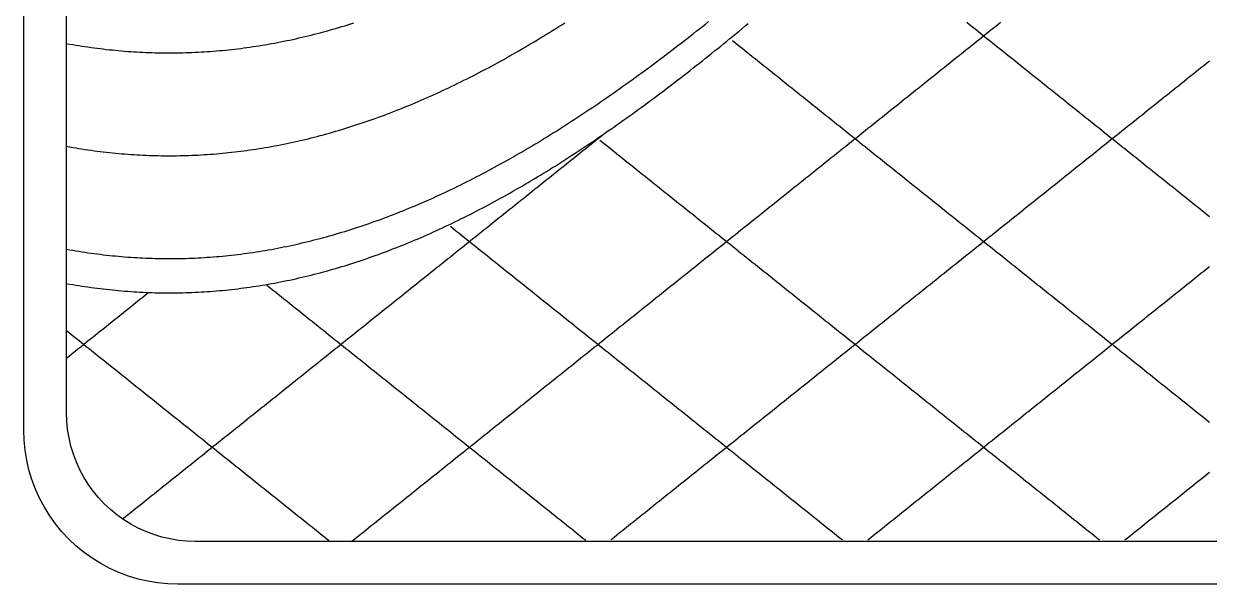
# Model space of a CAD drawing. Header units: millimetres. Extents: x 8 to 772, y 8 to 255.
# Drawn here: x 278 to 416.3, y 8 to 73.4 of the extents above; entities that cross this region are included whole.
import ezdxf

# ---------------------------------------------------------------- set-up
doc = ezdxf.new("R2010")
doc.units = ezdxf.units.MM
doc.layers.add('STUDY_GUIDES', color=7, linetype='Continuous')

msp = doc.modelspace()

# ---------------------------------------------------------------- linework, layer by layer
at = {"layer": 'STUDY_GUIDES'}
for points in [[(484, 8), (296, 8), (294.8227, 8.0385), (293.6505, 8.154), (292.4884, 8.3459), (291.3413, 8.6133), (290.2141, 8.9553), (289.1117, 9.3702), (288.0388, 9.8563), (287, 10.4115), (285.9997, 11.0335), (285.0423, 11.7196), (284.1318, 12.4669), (283.2721, 13.2721), (282.4669, 14.1318), (281.7196, 15.0423), (281.0335, 15.9997), (280.4115, 17), (279.8563, 18.0388), (279.3702, 19.1117), (278.9553, 20.2141), (278.6133, 21.3413), (278.3459, 22.4884), (278.154, 23.6505), (278.0385, 24.8227), (278, 26), (278, 214)], [(482, 13), (298, 13), (297.019, 13.0321), (296.0421, 13.1283), (295.0736, 13.2882), (294.1177, 13.5111), (293.1784, 13.796), (292.2597, 14.1418), (291.3657, 14.5469), (290.5, 15.0096), (289.6664, 15.528), (288.8686, 16.0997), (288.1098, 16.7224), (287.3934, 17.3934), (286.7224, 18.1098), (286.0997, 18.8686), (285.528, 19.6664), (285.0096, 20.5), (284.5469, 21.3657), (284.1418, 22.2597), (283.796, 23.1784), (283.5111, 24.1177), (283.2882, 25.0736), (283.1283, 26.0421), (283.0321, 27.019), (283, 28), (283, 212)], [(283, 47.0987), (283.3567, 47.0346), (283.7133, 46.9723), (284.07, 46.912), (284.4267, 46.8536), (284.7833, 46.7971), (285.14, 46.7426), (285.4967, 46.6899), (285.8533, 46.6392), (286.21, 46.5904), (286.5667, 46.5436), (286.9233, 46.4986), (287.28, 46.4556), (287.6367, 46.4145), (287.9933, 46.3754), (288.35, 46.3382), (288.7067, 46.3029), (289.0633, 46.2696), (289.42, 46.2382), (289.7767, 46.2087), (290.1333, 46.1812), (290.49, 46.1556), (290.8467, 46.132), (291.2033, 46.1103), (291.56, 46.0906), (291.9167, 46.0728), (292.2733, 46.0569), (292.63, 46.043), (292.9867, 46.031), (293.3433, 46.021), (293.7, 46.0129), (294.0567, 46.0068), (294.4133, 46.0026), (294.77, 46.0004), (295.1267, 46.0001), (295.4833, 46.0018), (295.84, 46.0054), (296.1967, 46.011), (296.5533, 46.0185), (296.91, 46.0279), (297.2667, 46.0393), (297.6233, 46.0527), (297.98, 46.068), (298.3367, 46.0852), (298.6933, 46.1044), (299.05, 46.1255), (299.4067, 46.1486), (299.7633, 46.1736), (300.12, 46.2006), (300.4767, 46.2294), (300.8333, 46.2603), (301.19, 46.2931), (301.5467, 46.3278), (301.9033, 46.3644), (302.26, 46.403), (302.6167, 46.4435), (302.9733, 46.486), (303.33, 46.5303), (303.6867, 46.5766), (304.0433, 46.6249), (304.4, 46.675), (304.7567, 46.7271), (305.1133, 46.7811), (305.47, 46.8371), (305.8267, 46.8949), (306.1833, 46.9547), (306.54, 47.0164), (306.8967, 47.0799), (307.2533, 47.1454), (307.61, 47.2128), (307.9667, 47.2822), (308.3233, 47.3534), (308.68, 47.4265), (309.0367, 47.5015), (309.3933, 47.5784), (309.75, 47.6572), (310.1067, 47.7379), (310.4633, 47.8205), (310.82, 47.905), (311.1767, 47.9913), (311.5333, 48.0795), (311.89, 48.1696), (312.2467, 48.2616), (312.6033, 48.3554), (312.96, 48.4511), (313.3167, 48.5487), (313.6733, 48.6481), (314.03, 48.7494), (314.3867, 48.8526), (314.7433, 48.9575), (315.1, 49.0644), (315.4567, 49.173), (315.8133, 49.2835), (316.17, 49.3959), (316.5267, 49.5101), (316.8833, 49.6261), (317.24, 49.7439), (317.5967, 49.8635), (317.9533, 49.9849), (318.31, 50.1082), (318.6667, 50.2333), (319.0233, 50.3601), (319.38, 50.4888), (319.7367, 50.6192), (320.0933, 50.7515), (320.45, 50.8855), (320.8067, 51.0213), (321.1633, 51.1589), (321.52, 51.2982), (321.8767, 51.4393), (322.2333, 51.5821), (322.59, 51.7268), (322.9467, 51.8731), (323.3033, 52.0212), (323.66, 52.1711), (324.0167, 52.3226), (324.3733, 52.4759), (324.73, 52.631), (325.0867, 52.7877), (325.4433, 52.9462), (325.8, 53.1063), (326.1567, 53.2682), (326.5133, 53.4317), (326.87, 53.597), (327.2267, 53.7639), (327.5833, 53.9325), (327.94, 54.1028), (328.2967, 54.2747), (328.6533, 54.4483), (329.01, 54.6236), (329.3667, 54.8005), (329.7233, 54.9791), (330.08, 55.1592), (330.4367, 55.341), (330.7933, 55.5245), (331.15, 55.7095), (331.5067, 55.8962), (331.8633, 56.0844), (332.22, 56.2743), (332.5767, 56.4658), (332.9333, 56.6588), (333.29, 56.8534), (333.6467, 57.0496), (334.0033, 57.2473), (334.36, 57.4466), (334.7167, 57.6475), (335.0733, 57.8499), (335.43, 58.0538), (335.7867, 58.2593), (336.1433, 58.4662), (336.5, 58.6747), (336.8567, 58.8847), (337.2133, 59.0962), (337.57, 59.3092), (337.9267, 59.5237), (338.2833, 59.7396), (338.64, 59.9571), (338.9967, 60.1759), (339.3533, 60.3963), (339.71, 60.6181), (340.0667, 60.8413), (340.4233, 61.066), (340.78, 61.292), (341.1367, 61.5195), (341.4933, 61.7484), (341.85, 61.9787), (342.2067, 62.2104), (342.5633, 62.4435), (342.92, 62.678), (343.2767, 62.9138), (343.6333, 63.151), (343.99, 63.3895), (344.3467, 63.6294), (344.7033, 63.8706), (345.06, 64.1131), (345.4167, 64.357), (345.7733, 64.6021), (346.13, 64.8486), (346.4867, 65.0964), (346.8433, 65.3454), (347.2, 65.5957), (347.5567, 65.8473), (347.9133, 66.1001), (348.27, 66.3542), (348.6267, 66.6095), (348.9833, 66.8661), (349.34, 67.1239), (349.6967, 67.3829), (350.0533, 67.6431), (350.41, 67.9045), (350.7667, 68.167), (351.1233, 68.4308), (351.48, 68.6957), (351.8367, 68.9618), (352.1933, 69.229), (352.55, 69.4974), (352.9067, 69.7669), (353.2633, 70.0375), (353.62, 70.3092), (353.9767, 70.5821), (354.3333, 70.856), (354.69, 71.131), (355.0467, 71.4071), (355.4033, 71.6842), (355.76, 71.9624), (356.1167, 72.2417), (356.4733, 72.522), (356.83, 72.8033), (357.1867, 73.0856), (357.5433, 73.3689), (357.9, 73.6532)], [(283, 59.0987), (283.3567, 59.0346), (283.7133, 58.9723), (284.07, 58.912), (284.4267, 58.8536), (284.7833, 58.7971), (285.14, 58.7426), (285.4967, 58.6899), (285.8533, 58.6392), (286.21, 58.5904), (286.5667, 58.5436), (286.9233, 58.4986), (287.28, 58.4556), (287.6367, 58.4145), (287.9933, 58.3754), (288.35, 58.3382), (288.7067, 58.3029), (289.0633, 58.2696), (289.42, 58.2382), (289.7767, 58.2087), (290.1333, 58.1812), (290.49, 58.1556), (290.8467, 58.132), (291.2033, 58.1103), (291.56, 58.0906), (291.9167, 58.0728), (292.2733, 58.0569), (292.63, 58.043), (292.9867, 58.031), (293.3433, 58.021), (293.7, 58.0129), (294.0567, 58.0068), (294.4133, 58.0026), (294.77, 58.0004), (295.1267, 58.0001), (295.4833, 58.0018), (295.84, 58.0054), (296.1967, 58.011), (296.5533, 58.0185), (296.91, 58.0279), (297.2667, 58.0393), (297.6233, 58.0527), (297.98, 58.068), (298.3367, 58.0852), (298.6933, 58.1044), (299.05, 58.1255), (299.4067, 58.1486), (299.7633, 58.1736), (300.12, 58.2006), (300.4767, 58.2294), (300.8333, 58.2603), (301.19, 58.2931), (301.5467, 58.3278), (301.9033, 58.3644), (302.26, 58.403), (302.6167, 58.4435), (302.9733, 58.486), (303.33, 58.5303), (303.6867, 58.5766), (304.0433, 58.6249), (304.4, 58.675), (304.7567, 58.7271), (305.1133, 58.7811), (305.47, 58.8371), (305.8267, 58.8949), (306.1833, 58.9547), (306.54, 59.0164), (306.8967, 59.0799), (307.2533, 59.1454), (307.61, 59.2128), (307.9667, 59.2822), (308.3233, 59.3534), (308.68, 59.4265), (309.0367, 59.5015), (309.3933, 59.5784), (309.75, 59.6572), (310.1067, 59.7379), (310.4633, 59.8205), (310.82, 59.905), (311.1767, 59.9913), (311.5333, 60.0795), (311.89, 60.1696), (312.2467, 60.2616), (312.6033, 60.3554), (312.96, 60.4511), (313.3167, 60.5487), (313.6733, 60.6481), (314.03, 60.7494), (314.3867, 60.8526), (314.7433, 60.9575), (315.1, 61.0644), (315.4567, 61.173), (315.8133, 61.2835), (316.17, 61.3959), (316.5267, 61.5101), (316.8833, 61.6261), (317.24, 61.7439), (317.5967, 61.8635), (317.9533, 61.9849), (318.31, 62.1082), (318.6667, 62.2333), (319.0233, 62.3601), (319.38, 62.4888), (319.7367, 62.6192), (320.0933, 62.7515), (320.45, 62.8855), (320.8067, 63.0213), (321.1633, 63.1589), (321.52, 63.2982), (321.8767, 63.4393), (322.2333, 63.5821), (322.59, 63.7268), (322.9467, 63.8731), (323.3033, 64.0212), (323.66, 64.1711), (324.0167, 64.3226), (324.3733, 64.4759), (324.73, 64.631), (325.0867, 64.7877), (325.4433, 64.9462), (325.8, 65.1063), (326.1567, 65.2682), (326.5133, 65.4317), (326.87, 65.597), (327.2267, 65.7639), (327.5833, 65.9325), (327.94, 66.1028), (328.2967, 66.2747), (328.6533, 66.4483), (329.01, 66.6236), (329.3667, 66.8005), (329.7233, 66.9791), (330.08, 67.1592), (330.4367, 67.341), (330.7933, 67.5245), (331.15, 67.7095), (331.5067, 67.8962), (331.8633, 68.0844), (332.22, 68.2743), (332.5767, 68.4658), (332.9333, 68.6588), (333.29, 68.8534), (333.6467, 69.0496), (334.0033, 69.2473), (334.36, 69.4466), (334.7167, 69.6475), (335.0733, 69.8499), (335.43, 70.0538), (335.7867, 70.2593), (336.1433, 70.4662), (336.5, 70.6747), (336.8567, 70.8847), (337.2133, 71.0962), (337.57, 71.3092), (337.9267, 71.5237), (338.2833, 71.7396), (338.64, 71.9571), (338.9967, 72.1759), (339.3533, 72.3963), (339.71, 72.6181), (340.0667, 72.8413), (340.4233, 73.066), (340.78, 73.292), (341.1367, 73.5195)], [(283, 71.0987), (283.3567, 71.0346), (283.7133, 70.9723), (284.07, 70.912), (284.4267, 70.8536), (284.7833, 70.7971), (285.14, 70.7426), (285.4967, 70.6899), (285.8533, 70.6392), (286.21, 70.5904), (286.5667, 70.5436), (286.9233, 70.4986), (287.28, 70.4556), (287.6367, 70.4145), (287.9933, 70.3754), (288.35, 70.3382), (288.7067, 70.3029), (289.0633, 70.2696), (289.42, 70.2382), (289.7767, 70.2087), (290.1333, 70.1812), (290.49, 70.1556), (290.8467, 70.132), (291.2033, 70.1103), (291.56, 70.0906), (291.9167, 70.0728), (292.2733, 70.0569), (292.63, 70.043), (292.9867, 70.031), (293.3433, 70.021), (293.7, 70.0129), (294.0567, 70.0068), (294.4133, 70.0026), (294.77, 70.0004), (295.1267, 70.0001), (295.4833, 70.0018), (295.84, 70.0054), (296.1967, 70.011), (296.5533, 70.0185), (296.91, 70.0279), (297.2667, 70.0393), (297.6233, 70.0527), (297.98, 70.068), (298.3367, 70.0852), (298.6933, 70.1044), (299.05, 70.1255), (299.4067, 70.1486), (299.7633, 70.1736), (300.12, 70.2006), (300.4767, 70.2294), (300.8333, 70.2603), (301.19, 70.2931), (301.5467, 70.3278), (301.9033, 70.3644), (302.26, 70.403), (302.6167, 70.4435), (302.9733, 70.486), (303.33, 70.5303), (303.6867, 70.5766), (304.0433, 70.6249), (304.4, 70.675), (304.7567, 70.7271), (305.1133, 70.7811), (305.47, 70.8371), (305.8267, 70.8949), (306.1833, 70.9547), (306.54, 71.0164), (306.8967, 71.0799), (307.2533, 71.1454), (307.61, 71.2128), (307.9667, 71.2822), (308.3233, 71.3534), (308.68, 71.4265), (309.0367, 71.5015), (309.3933, 71.5784), (309.75, 71.6572), (310.1067, 71.7379), (310.4633, 71.8205), (310.82, 71.905), (311.1767, 71.9913), (311.5333, 72.0795), (311.89, 72.1696), (312.2467, 72.2616), (312.6033, 72.3554), (312.96, 72.4511), (313.3167, 72.5487), (313.6733, 72.6481), (314.03, 72.7494), (314.3867, 72.8526), (314.7433, 72.9575), (315.1, 73.0644), (315.4567, 73.173), (315.8133, 73.2835), (316.17, 73.3959), (316.5267, 73.5101)], [(283, 43.0987), (283.3567, 43.0346), (283.7133, 42.9723), (284.07, 42.912), (284.4267, 42.8536), (284.7833, 42.7971), (285.14, 42.7426), (285.4967, 42.6899), (285.8533, 42.6392), (286.21, 42.5904), (286.5667, 42.5436), (286.9233, 42.4986), (287.28, 42.4556), (287.6367, 42.4145), (287.9933, 42.3754), (288.35, 42.3382), (288.7067, 42.3029), (289.0633, 42.2696), (289.42, 42.2382), (289.7767, 42.2087), (290.1333, 42.1812), (290.49, 42.1556), (290.8467, 42.132), (291.2033, 42.1103), (291.56, 42.0906), (291.9167, 42.0728), (292.2733, 42.0569), (292.63, 42.043), (292.9867, 42.031), (293.3433, 42.021), (293.7, 42.0129), (294.0567, 42.0068), (294.4133, 42.0026), (294.77, 42.0004), (295.1267, 42.0001), (295.4833, 42.0018), (295.84, 42.0054), (296.1967, 42.011), (296.5533, 42.0185), (296.91, 42.0279), (297.2667, 42.0393), (297.6233, 42.0527), (297.98, 42.068), (298.3367, 42.0852), (298.6933, 42.1044), (299.05, 42.1255), (299.4067, 42.1486), (299.7633, 42.1736), (300.12, 42.2006), (300.4767, 42.2294), (300.8333, 42.2603), (301.19, 42.2931), (301.5467, 42.3278), (301.9033, 42.3644), (302.26, 42.403), (302.6167, 42.4435), (302.9733, 42.486), (303.33, 42.5303), (303.6867, 42.5766), (304.0433, 42.6249), (304.4, 42.675), (304.7567, 42.7271), (305.1133, 42.7811), (305.47, 42.8371), (305.8267, 42.8949), (306.1833, 42.9547), (306.54, 43.0164), (306.8967, 43.0799), (307.2533, 43.1454), (307.61, 43.2128), (307.9667, 43.2822), (308.3233, 43.3534), (308.68, 43.4265), (309.0367, 43.5015), (309.3933, 43.5784), (309.75, 43.6572), (310.1067, 43.7379), (310.4633, 43.8205), (310.82, 43.905), (311.1767, 43.9913), (311.5333, 44.0795), (311.89, 44.1696), (312.2467, 44.2616), (312.6033, 44.3554), (312.96, 44.4511), (313.3167, 44.5487), (313.6733, 44.6481), (314.03, 44.7494), (314.3867, 44.8526), (314.7433, 44.9575), (315.1, 45.0644), (315.4567, 45.173), (315.8133, 45.2835), (316.17, 45.3959), (316.5267, 45.5101), (316.8833, 45.6261), (317.24, 45.7439), (317.5967, 45.8635), (317.9533, 45.9849), (318.31, 46.1082), (318.6667, 46.2333), (319.0233, 46.3601), (319.38, 46.4888), (319.7367, 46.6192), (320.0933, 46.7515), (320.45, 46.8855), (320.8067, 47.0213), (321.1633, 47.1589), (321.52, 47.2982), (321.8767, 47.4393), (322.2333, 47.5821), (322.59, 47.7268), (322.9467, 47.8731), (323.3033, 48.0212), (323.66, 48.1711), (324.0167, 48.3226), (324.3733, 48.4759), (324.73, 48.631), (325.0867, 48.7877), (325.4433, 48.9462), (325.8, 49.1063), (326.1567, 49.2682), (326.5133, 49.4317), (326.87, 49.597), (327.2267, 49.7639), (327.5833, 49.9325), (327.94, 50.1028), (328.2967, 50.2747), (328.6533, 50.4483), (329.01, 50.6236), (329.3667, 50.8005), (329.7233, 50.9791), (330.08, 51.1592), (330.4367, 51.341), (330.7933, 51.5245), (331.15, 51.7095), (331.5067, 51.8962), (331.8633, 52.0844), (332.22, 52.2743), (332.5767, 52.4658), (332.9333, 52.6588), (333.29, 52.8534), (333.6467, 53.0496), (334.0033, 53.2473), (334.36, 53.4466), (334.7167, 53.6475), (335.0733, 53.8499), (335.43, 54.0538), (335.7867, 54.2593), (336.1433, 54.4662), (336.5, 54.6747), (336.8567, 54.8847), (337.2133, 55.0962), (337.57, 55.3092), (337.9267, 55.5237), (338.2833, 55.7396), (338.64, 55.9571), (338.9967, 56.1759), (339.3533, 56.3963), (339.71, 56.6181), (340.0667, 56.8413), (340.4233, 57.066), (340.78, 57.292), (341.1367, 57.5195), (341.4933, 57.7484), (341.85, 57.9787), (342.2067, 58.2104), (342.5633, 58.4435), (342.92, 58.678), (343.2767, 58.9138), (343.6333, 59.151), (343.99, 59.3895), (344.3467, 59.6294), (344.7033, 59.8706), (345.06, 60.1131), (345.4167, 60.357), (345.7733, 60.6021), (346.13, 60.8486), (346.4867, 61.0964), (346.8433, 61.3454), (347.2, 61.5957), (347.5567, 61.8473), (347.9133, 62.1001), (348.27, 62.3542), (348.6267, 62.6095), (348.9833, 62.8661), (349.34, 63.1239), (349.6967, 63.3829), (350.0533, 63.6431), (350.41, 63.9045), (350.7667, 64.167), (351.1233, 64.4308), (351.48, 64.6957), (351.8367, 64.9618), (352.1933, 65.229), (352.55, 65.4974), (352.9067, 65.7669), (353.2633, 66.0375), (353.62, 66.3092), (353.9767, 66.5821), (354.3333, 66.856), (354.69, 67.131), (355.0467, 67.4071), (355.4033, 67.6842), (355.76, 67.9624), (356.1167, 68.2417), (356.4733, 68.522), (356.83, 68.8033), (357.1867, 69.0856), (357.5433, 69.3689), (357.9, 69.6532), (358.2567, 69.9385), (358.6133, 70.2248), (358.97, 70.5121), (359.3267, 70.8003), (359.6833, 71.0894), (360.04, 71.3795), (360.3967, 71.6705), (360.7533, 71.9625), (361.11, 72.2553), (361.4667, 72.549), (361.8233, 72.8437), (362.18, 73.1391), (362.5367, 73.4355)], [(316.2523, 13.0018), (316.5815, 13.2652), (316.9108, 13.5286), (317.24, 13.792), (317.5692, 14.0554), (317.8985, 14.3188), (318.2277, 14.5822), (318.5569, 14.8455), (318.8862, 15.1089), (319.2154, 15.3723), (319.5446, 15.6357), (319.8738, 15.8991), (320.2031, 16.1625), (320.5323, 16.4258), (320.8615, 16.6892), (321.1908, 16.9526), (321.52, 17.216), (321.8492, 17.4794), (322.1785, 17.7428), (322.5077, 18.0062), (322.8369, 18.2695), (323.1662, 18.5329), (323.4954, 18.7963), (323.8246, 19.0597), (324.1538, 19.3231), (324.4831, 19.5865), (324.8123, 19.8498), (325.1415, 20.1132), (325.4708, 20.3766), (325.8, 20.64), (326.1292, 20.9034), (326.4585, 21.1668), (326.7877, 21.4302), (327.1169, 21.6935), (327.4462, 21.9569), (327.7754, 22.2203), (328.1046, 22.4837), (328.4338, 22.7471), (328.7631, 23.0105), (329.0923, 23.2738), (329.4215, 23.5372), (329.7508, 23.8006), (330.08, 24.064), (330.4092, 24.3274), (330.7385, 24.5908), (331.0677, 24.8542), (331.3969, 25.1175), (331.7262, 25.3809), (332.0554, 25.6443), (332.3846, 25.9077), (332.7138, 26.1711), (333.0431, 26.4345), (333.3723, 26.6978), (333.7015, 26.9612), (334.0308, 27.2246), (334.36, 27.488), (334.6892, 27.7514), (335.0185, 28.0148), (335.3477, 28.2782), (335.6769, 28.5415), (336.0062, 28.8049), (336.3354, 29.0683), (336.6646, 29.3317), (336.9938, 29.5951), (337.3231, 29.8585), (337.6523, 30.1218), (337.9815, 30.3852), (338.3108, 30.6486), (338.64, 30.912), (338.9692, 31.1754), (339.2985, 31.4388), (339.6277, 31.7022), (339.9569, 31.9655), (340.2862, 32.2289), (340.6154, 32.4923), (340.9446, 32.7557), (341.2738, 33.0191), (341.6031, 33.2825), (341.9323, 33.5458), (342.2615, 33.8092), (342.5908, 34.0726), (342.92, 34.336), (343.2492, 34.5994), (343.5785, 34.8628), (343.9077, 35.1262), (344.2369, 35.3895), (344.5662, 35.6529), (344.8954, 35.9163), (345.2246, 36.1797), (345.5538, 36.4431), (345.8831, 36.7065), (346.2123, 36.9698), (346.5415, 37.2332), (346.8708, 37.4966), (347.2, 37.76), (347.5292, 38.0234), (347.8585, 38.2868), (348.1877, 38.5502), (348.5169, 38.8135), (348.8462, 39.0769), (349.1754, 39.3403), (349.5046, 39.6037), (349.8338, 39.8671), (350.1631, 40.1305), (350.4923, 40.3938), (350.8215, 40.6572), (351.1508, 40.9206), (351.48, 41.184), (351.8092, 41.4474), (352.1385, 41.7108), (352.4677, 41.9742), (352.7969, 42.2375), (353.1262, 42.5009), (353.4554, 42.7643), (353.7846, 43.0277), (354.1138, 43.2911), (354.4431, 43.5545), (354.7723, 43.8178), (355.1015, 44.0812), (355.4308, 44.3446), (355.76, 44.608), (356.0892, 44.8714), (356.4185, 45.1348), (356.7477, 45.3982), (357.0769, 45.6615), (357.4062, 45.9249), (357.7354, 46.1883), (358.0646, 46.4517), (358.3938, 46.7151), (358.7231, 46.9785), (359.0523, 47.2418), (359.3815, 47.5052), (359.7108, 47.7686), (360.04, 48.032), (360.3692, 48.2954), (360.6985, 48.5588), (361.0277, 48.8222), (361.3569, 49.0855), (361.6862, 49.3489), (362.0154, 49.6123), (362.3446, 49.8757), (362.6738, 50.1391), (363.0031, 50.4025), (363.3323, 50.6658), (363.6615, 50.9292), (363.9908, 51.1926), (364.32, 51.456), (364.6492, 51.7194), (364.9785, 51.9828), (365.3077, 52.2462), (365.6369, 52.5095), (365.9662, 52.7729), (366.2954, 53.0363), (366.6246, 53.2997), (366.9538, 53.5631), (367.2831, 53.8265), (367.6123, 54.0898), (367.9415, 54.3532), (368.2708, 54.6166), (368.6, 54.88), (368.9292, 55.1434), (369.2585, 55.4068), (369.5877, 55.6702), (369.9169, 55.9335), (370.2462, 56.1969), (370.5754, 56.4603), (370.9046, 56.7237), (371.2338, 56.9871), (371.5631, 57.2505), (371.8923, 57.5138), (372.2215, 57.7772), (372.5508, 58.0406), (372.88, 58.304), (373.2092, 58.5674), (373.5385, 58.8308), (373.8677, 59.0942), (374.1969, 59.3575), (374.5262, 59.6209), (374.8554, 59.8843), (375.1846, 60.1477), (375.5138, 60.4111), (375.8431, 60.6745), (376.1723, 60.9378), (376.5015, 61.2012), (376.8308, 61.4646), (377.16, 61.728), (377.4892, 61.9914), (377.8185, 62.2548), (378.1477, 62.5182), (378.4769, 62.7815), (378.8062, 63.0449), (379.1354, 63.3083), (379.4646, 63.5717), (379.7938, 63.8351), (380.1231, 64.0985), (380.4523, 64.3618), (380.7815, 64.6252), (381.1108, 64.8886), (381.44, 65.152), (381.7692, 65.4154), (382.0985, 65.6788), (382.4277, 65.9422), (382.7569, 66.2055), (383.0862, 66.4689), (383.4154, 66.7323), (383.7446, 66.9957), (384.0738, 67.2591), (384.4031, 67.5225), (384.7323, 67.7858), (385.0615, 68.0492), (385.3908, 68.3126), (385.72, 68.576), (386.0492, 68.8394), (386.3785, 69.1028), (386.7077, 69.3662), (387.0369, 69.6295), (387.3662, 69.8929), (387.6954, 70.1563), (388.0246, 70.4197), (388.3538, 70.6831), (388.6831, 70.9465), (389.0123, 71.2098), (389.3415, 71.4732), (389.6708, 71.7366), (390, 72), (390.3292, 72.2634), (390.6585, 72.5268), (390.9877, 72.7902), (391.3169, 73.0535), (391.6462, 73.3169), (391.9754, 73.5803)], [(388.0246, 73.5803), (388.3538, 73.3169), (388.6831, 73.0535), (389.0123, 72.7902), (389.3415, 72.5268), (389.6708, 72.2634), (390, 72), (390.3292, 71.7366), (390.6585, 71.4732), (390.9877, 71.2098), (391.3169, 70.9465), (391.6462, 70.6831), (391.9754, 70.4197), (392.3046, 70.1563), (392.6338, 69.8929), (392.9631, 69.6295), (393.2923, 69.3662), (393.6215, 69.1028), (393.9508, 68.8394), (394.28, 68.576), (394.6092, 68.3126), (394.9385, 68.0492), (395.2677, 67.7858), (395.5969, 67.5225), (395.9262, 67.2591), (396.2554, 66.9957), (396.5846, 66.7323), (396.9138, 66.4689), (397.2431, 66.2055), (397.5723, 65.9422), (397.9015, 65.6788), (398.2308, 65.4154), (398.56, 65.152), (398.8892, 64.8886), (399.2185, 64.6252), (399.5477, 64.3618), (399.8769, 64.0985), (400.2062, 63.8351), (400.5354, 63.5717), (400.8646, 63.3083), (401.1938, 63.0449), (401.5231, 62.7815), (401.8523, 62.5182), (402.1815, 62.2548), (402.5108, 61.9914), (402.84, 61.728), (403.1692, 61.4646), (403.4985, 61.2012), (403.8277, 60.9378), (404.1569, 60.6745), (404.4862, 60.4111), (404.8154, 60.1477), (405.1446, 59.8843), (405.4738, 59.6209), (405.8031, 59.3575), (406.1323, 59.0942), (406.4615, 58.8308), (406.7908, 58.5674), (407.12, 58.304), (407.4492, 58.0406), (407.7785, 57.7772), (408.1077, 57.5138), (408.4369, 57.2505), (408.7662, 56.9871), (409.0954, 56.7237), (409.4246, 56.4603), (409.7538, 56.1969), (410.0831, 55.9335), (410.4123, 55.6702), (410.7415, 55.4068), (411.0708, 55.1434), (411.4, 54.88), (411.7292, 54.6166), (412.0585, 54.3532), (412.3877, 54.0898), (412.7169, 53.8265), (413.0462, 53.5631), (413.3754, 53.2997), (413.7046, 53.0363), (414.0338, 52.7729), (414.3631, 52.5095), (414.6923, 52.2462), (415.0215, 51.9828), (415.3508, 51.7194), (415.68, 51.456), (416.0092, 51.1926), (416.3385, 50.9292)], [(360.6985, 71.4412), (361.0277, 71.1778), (361.3569, 70.9145), (361.6862, 70.6511), (362.0154, 70.3877), (362.3446, 70.1243), (362.6738, 69.8609), (363.0031, 69.5975), (363.3323, 69.3342), (363.6615, 69.0708), (363.9908, 68.8074), (364.32, 68.544), (364.6492, 68.2806), (364.9785, 68.0172), (365.3077, 67.7538), (365.6369, 67.4905), (365.9662, 67.2271), (366.2954, 66.9637), (366.6246, 66.7003), (366.9538, 66.4369), (367.2831, 66.1735), (367.6123, 65.9102), (367.9415, 65.6468), (368.2708, 65.3834), (368.6, 65.12), (368.9292, 64.8566), (369.2585, 64.5932), (369.5877, 64.3298), (369.9169, 64.0665), (370.2462, 63.8031), (370.5754, 63.5397), (370.9046, 63.2763), (371.2338, 63.0129), (371.5631, 62.7495), (371.8923, 62.4862), (372.2215, 62.2228), (372.5508, 61.9594), (372.88, 61.696), (373.2092, 61.4326), (373.5385, 61.1692), (373.8677, 60.9058), (374.1969, 60.6425), (374.5262, 60.3791), (374.8554, 60.1157), (375.1846, 59.8523), (375.5138, 59.5889), (375.8431, 59.3255), (376.1723, 59.0622), (376.5015, 58.7988), (376.8308, 58.5354), (377.16, 58.272), (377.4892, 58.0086), (377.8185, 57.7452), (378.1477, 57.4818), (378.4769, 57.2185), (378.8062, 56.9551), (379.1354, 56.6917), (379.4646, 56.4283), (379.7938, 56.1649), (380.1231, 55.9015), (380.4523, 55.6382), (380.7815, 55.3748), (381.1108, 55.1114), (381.44, 54.848), (381.7692, 54.5846), (382.0985, 54.3212), (382.4277, 54.0578), (382.7569, 53.7945), (383.0862, 53.5311), (383.4154, 53.2677), (383.7446, 53.0043), (384.0738, 52.7409), (384.4031, 52.4775), (384.7323, 52.2142), (385.0615, 51.9508), (385.3908, 51.6874), (385.72, 51.424), (386.0492, 51.1606), (386.3785, 50.8972), (386.7077, 50.6338), (387.0369, 50.3705), (387.3662, 50.1071), (387.6954, 49.8437), (388.0246, 49.5803), (388.3538, 49.3169), (388.6831, 49.0535), (389.0123, 48.7902), (389.3415, 48.5268), (389.6708, 48.2634), (390, 48), (390.3292, 47.7366), (390.6585, 47.4732), (390.9877, 47.2098), (391.3169, 46.9465), (391.6462, 46.6831), (391.9754, 46.4197), (392.3046, 46.1563), (392.6338, 45.8929), (392.9631, 45.6295), (393.2923, 45.3662), (393.6215, 45.1028), (393.9508, 44.8394), (394.28, 44.576), (394.6092, 44.3126), (394.9385, 44.0492), (395.2677, 43.7858), (395.5969, 43.5225), (395.9262, 43.2591), (396.2554, 42.9957), (396.5846, 42.7323), (396.9138, 42.4689), (397.2431, 42.2055), (397.5723, 41.9422), (397.9015, 41.6788), (398.2308, 41.4154), (398.56, 41.152), (398.8892, 40.8886), (399.2185, 40.6252), (399.5477, 40.3618), (399.8769, 40.0985), (400.2062, 39.8351), (400.5354, 39.5717), (400.8646, 39.3083), (401.1938, 39.0449), (401.5231, 38.7815), (401.8523, 38.5182), (402.1815, 38.2548), (402.5108, 37.9914), (402.84, 37.728), (403.1692, 37.4646), (403.4985, 37.2012), (403.8277, 36.9378), (404.1569, 36.6745), (404.4862, 36.4111), (404.8154, 36.1477), (405.1446, 35.8843), (405.4738, 35.6209), (405.8031, 35.3575), (406.1323, 35.0942), (406.4615, 34.8308), (406.7908, 34.5674), (407.12, 34.304), (407.4492, 34.0406), (407.7785, 33.7772), (408.1077, 33.5138), (408.4369, 33.2505), (408.7662, 32.9871), (409.0954, 32.7237), (409.4246, 32.4603), (409.7538, 32.1969), (410.0831, 31.9335), (410.4123, 31.6702), (410.7415, 31.4068), (411.0708, 31.1434), (411.4, 30.88), (411.7292, 30.6166), (412.0585, 30.3532), (412.3877, 30.0898), (412.7169, 29.8265), (413.0462, 29.5631), (413.3754, 29.2997), (413.7046, 29.0363), (414.0338, 28.7729), (414.3631, 28.5095), (414.6923, 28.2462), (415.0215, 27.9828), (415.3508, 27.7194), (415.68, 27.456), (416.0092, 27.1926), (416.3385, 26.9292)], [(346.5415, 13.2332), (346.8708, 13.4966), (347.2, 13.76), (347.5292, 14.0234), (347.8585, 14.2868), (348.1877, 14.5502), (348.5169, 14.8135), (348.8462, 15.0769), (349.1754, 15.3403), (349.5046, 15.6037), (349.8338, 15.8671), (350.1631, 16.1305), (350.4923, 16.3938), (350.8215, 16.6572), (351.1508, 16.9206), (351.48, 17.184), (351.8092, 17.4474), (352.1385, 17.7108), (352.4677, 17.9742), (352.7969, 18.2375), (353.1262, 18.5009), (353.4554, 18.7643), (353.7846, 19.0277), (354.1138, 19.2911), (354.4431, 19.5545), (354.7723, 19.8178), (355.1015, 20.0812), (355.4308, 20.3446), (355.76, 20.608), (356.0892, 20.8714), (356.4185, 21.1348), (356.7477, 21.3982), (357.0769, 21.6615), (357.4062, 21.9249), (357.7354, 22.1883), (358.0646, 22.4517), (358.3938, 22.7151), (358.7231, 22.9785), (359.0523, 23.2418), (359.3815, 23.5052), (359.7108, 23.7686), (360.04, 24.032), (360.3692, 24.2954), (360.6985, 24.5588), (361.0277, 24.8222), (361.3569, 25.0855), (361.6862, 25.3489), (362.0154, 25.6123), (362.3446, 25.8757), (362.6738, 26.1391), (363.0031, 26.4025), (363.3323, 26.6658), (363.6615, 26.9292), (363.9908, 27.1926), (364.32, 27.456), (364.6492, 27.7194), (364.9785, 27.9828), (365.3077, 28.2462), (365.6369, 28.5095), (365.9662, 28.7729), (366.2954, 29.0363), (366.6246, 29.2997), (366.9538, 29.5631), (367.2831, 29.8265), (367.6123, 30.0898), (367.9415, 30.3532), (368.2708, 30.6166), (368.6, 30.88), (368.9292, 31.1434), (369.2585, 31.4068), (369.5877, 31.6702), (369.9169, 31.9335), (370.2462, 32.1969), (370.5754, 32.4603), (370.9046, 32.7237), (371.2338, 32.9871), (371.5631, 33.2505), (371.8923, 33.5138), (372.2215, 33.7772), (372.5508, 34.0406), (372.88, 34.304), (373.2092, 34.5674), (373.5385, 34.8308), (373.8677, 35.0942), (374.1969, 35.3575), (374.5262, 35.6209), (374.8554, 35.8843), (375.1846, 36.1477), (375.5138, 36.4111), (375.8431, 36.6745), (376.1723, 36.9378), (376.5015, 37.2012), (376.8308, 37.4646), (377.16, 37.728), (377.4892, 37.9914), (377.8185, 38.2548), (378.1477, 38.5182), (378.4769, 38.7815), (378.8062, 39.0449), (379.1354, 39.3083), (379.4646, 39.5717), (379.7938, 39.8351), (380.1231, 40.0985), (380.4523, 40.3618), (380.7815, 40.6252), (381.1108, 40.8886), (381.44, 41.152), (381.7692, 41.4154), (382.0985, 41.6788), (382.4277, 41.9422), (382.7569, 42.2055), (383.0862, 42.4689), (383.4154, 42.7323), (383.7446, 42.9957), (384.0738, 43.2591), (384.4031, 43.5225), (384.7323, 43.7858), (385.0615, 44.0492), (385.3908, 44.3126), (385.72, 44.576), (386.0492, 44.8394), (386.3785, 45.1028), (386.7077, 45.3662), (387.0369, 45.6295), (387.3662, 45.8929), (387.6954, 46.1563), (388.0246, 46.4197), (388.3538, 46.6831), (388.6831, 46.9465), (389.0123, 47.2098), (389.3415, 47.4732), (389.6708, 47.7366), (390, 48), (390.3292, 48.2634), (390.6585, 48.5268), (390.9877, 48.7902), (391.3169, 49.0535), (391.6462, 49.3169), (391.9754, 49.5803), (392.3046, 49.8437), (392.6338, 50.1071), (392.9631, 50.3705), (393.2923, 50.6338), (393.6215, 50.8972), (393.9508, 51.1606), (394.28, 51.424), (394.6092, 51.6874), (394.9385, 51.9508), (395.2677, 52.2142), (395.5969, 52.4775), (395.9262, 52.7409), (396.2554, 53.0043), (396.5846, 53.2677), (396.9138, 53.5311), (397.2431, 53.7945), (397.5723, 54.0578), (397.9015, 54.3212), (398.2308, 54.5846), (398.56, 54.848), (398.8892, 55.1114), (399.2185, 55.3748), (399.5477, 55.6382), (399.8769, 55.9015), (400.2062, 56.1649), (400.5354, 56.4283), (400.8646, 56.6917), (401.1938, 56.9551), (401.5231, 57.2185), (401.8523, 57.4818), (402.1815, 57.7452), (402.5108, 58.0086), (402.84, 58.272), (403.1692, 58.5354), (403.4985, 58.7988), (403.8277, 59.0622), (404.1569, 59.3255), (404.4862, 59.5889), (404.8154, 59.8523), (405.1446, 60.1157), (405.4738, 60.3791), (405.8031, 60.6425), (406.1323, 60.9058), (406.4615, 61.1692), (406.7908, 61.4326), (407.12, 61.696), (407.4492, 61.9594), (407.7785, 62.2228), (408.1077, 62.4862), (408.4369, 62.7495), (408.7662, 63.0129), (409.0954, 63.2763), (409.4246, 63.5397), (409.7538, 63.8031), (410.0831, 64.0665), (410.4123, 64.3298), (410.7415, 64.5932), (411.0708, 64.8566), (411.4, 65.12), (411.7292, 65.3834), (412.0585, 65.6468), (412.3877, 65.9102), (412.7169, 66.1735), (413.0462, 66.4369), (413.3754, 66.7003), (413.7046, 66.9637), (414.0338, 67.2271), (414.3631, 67.4905), (414.6923, 67.7538), (415.0215, 68.0172), (415.3508, 68.2806), (415.68, 68.544), (416.0092, 68.8074), (416.3385, 69.0708)], [(289.5846, 15.6677), (289.9138, 15.9311), (290.2431, 16.1945), (290.5723, 16.4578), (290.9015, 16.7212), (291.2308, 16.9846), (291.56, 17.248), (291.8892, 17.5114), (292.2185, 17.7748), (292.5477, 18.0382), (292.8769, 18.3015), (293.2062, 18.5649), (293.5354, 18.8283), (293.8646, 19.0917), (294.1938, 19.3551), (294.5231, 19.6185), (294.8523, 19.8818), (295.1815, 20.1452), (295.5108, 20.4086), (295.84, 20.672), (296.1692, 20.9354), (296.4985, 21.1988), (296.8277, 21.4622), (297.1569, 21.7255), (297.4862, 21.9889), (297.8154, 22.2523), (298.1446, 22.5157), (298.4738, 22.7791), (298.8031, 23.0425), (299.1323, 23.3058), (299.4615, 23.5692), (299.7908, 23.8326), (300.12, 24.096), (300.4492, 24.3594), (300.7785, 24.6228), (301.1077, 24.8862), (301.4369, 25.1495), (301.7662, 25.4129), (302.0954, 25.6763), (302.4246, 25.9397), (302.7538, 26.2031), (303.0831, 26.4665), (303.4123, 26.7298), (303.7415, 26.9932), (304.0708, 27.2566), (304.4, 27.52), (304.7292, 27.7834), (305.0585, 28.0468), (305.3877, 28.3102), (305.7169, 28.5735), (306.0462, 28.8369), (306.3754, 29.1003), (306.7046, 29.3637), (307.0338, 29.6271), (307.3631, 29.8905), (307.6923, 30.1538), (308.0215, 30.4172), (308.3508, 30.6806), (308.68, 30.944), (309.0092, 31.2074), (309.3385, 31.4708), (309.6677, 31.7342), (309.9969, 31.9975), (310.3262, 32.2609), (310.6554, 32.5243), (310.9846, 32.7877), (311.3138, 33.0511), (311.6431, 33.3145), (311.9723, 33.5778), (312.3015, 33.8412), (312.6308, 34.1046), (312.96, 34.368), (313.2892, 34.6314), (313.6185, 34.8948), (313.9477, 35.1582), (314.2769, 35.4215), (314.6062, 35.6849), (314.9354, 35.9483), (315.2646, 36.2117), (315.5938, 36.4751), (315.9231, 36.7385), (316.2523, 37.0018), (316.5815, 37.2652), (316.9108, 37.5286), (317.24, 37.792), (317.5692, 38.0554), (317.8985, 38.3188), (318.2277, 38.5822), (318.5569, 38.8455), (318.8862, 39.1089), (319.2154, 39.3723), (319.5446, 39.6357), (319.8738, 39.8991), (320.2031, 40.1625), (320.5323, 40.4258), (320.8615, 40.6892), (321.1908, 40.9526), (321.52, 41.216), (321.8492, 41.4794), (322.1785, 41.7428), (322.5077, 42.0062), (322.8369, 42.2695), (323.1662, 42.5329), (323.4954, 42.7963), (323.8246, 43.0597), (324.1538, 43.3231), (324.4831, 43.5865), (324.8123, 43.8498), (325.1415, 44.1132), (325.4708, 44.3766), (325.8, 44.64), (326.1292, 44.9034), (326.4585, 45.1668), (326.7877, 45.4302), (327.1169, 45.6935), (327.4462, 45.9569), (327.7754, 46.2203), (328.1046, 46.4837), (328.4338, 46.7471), (328.7631, 47.0105), (329.0923, 47.2738), (329.4215, 47.5372), (329.7508, 47.8006), (330.08, 48.064), (330.4092, 48.3274), (330.7385, 48.5908), (331.0677, 48.8542), (331.3969, 49.1175), (331.7262, 49.3809), (332.0554, 49.6443), (332.3846, 49.9077), (332.7138, 50.1711), (333.0431, 50.4345), (333.3723, 50.6978), (333.7015, 50.9612), (334.0308, 51.2246), (334.36, 51.488), (334.6892, 51.7514), (335.0185, 52.0148), (335.3477, 52.2782), (335.6769, 52.5415), (336.0062, 52.8049), (336.3354, 53.0683), (336.6646, 53.3317), (336.9938, 53.5951), (337.3231, 53.8585), (337.6523, 54.1218), (337.9815, 54.3852), (338.3108, 54.6486), (338.64, 54.912), (338.9692, 55.1754), (339.2985, 55.4388), (339.6277, 55.7022), (339.9569, 55.9655), (340.2862, 56.2289), (340.6154, 56.4923), (340.9446, 56.7557), (341.2738, 57.0191), (341.6031, 57.2825), (341.9323, 57.5458), (342.2615, 57.8092), (342.5908, 58.0726), (342.92, 58.336), (343.2492, 58.5994), (343.5785, 58.8628), (343.9077, 59.1262), (344.2369, 59.3895), (344.5662, 59.6529), (344.8954, 59.9163), (345.2246, 60.1797), (345.5538, 60.4431)], [(345.2246, 59.8203), (345.5538, 59.5569), (345.8831, 59.2935), (346.2123, 59.0302), (346.5415, 58.7668), (346.8708, 58.5034), (347.2, 58.24), (347.5292, 57.9766), (347.8585, 57.7132), (348.1877, 57.4498), (348.5169, 57.1865), (348.8462, 56.9231), (349.1754, 56.6597), (349.5046, 56.3963), (349.8338, 56.1329), (350.1631, 55.8695), (350.4923, 55.6062), (350.8215, 55.3428), (351.1508, 55.0794), (351.48, 54.816), (351.8092, 54.5526), (352.1385, 54.2892), (352.4677, 54.0258), (352.7969, 53.7625), (353.1262, 53.4991), (353.4554, 53.2357), (353.7846, 52.9723), (354.1138, 52.7089), (354.4431, 52.4455), (354.7723, 52.1822), (355.1015, 51.9188), (355.4308, 51.6554), (355.76, 51.392), (356.0892, 51.1286), (356.4185, 50.8652), (356.7477, 50.6018), (357.0769, 50.3385), (357.4062, 50.0751), (357.7354, 49.8117), (358.0646, 49.5483), (358.3938, 49.2849), (358.7231, 49.0215), (359.0523, 48.7582), (359.3815, 48.4948), (359.7108, 48.2314), (360.04, 47.968), (360.3692, 47.7046), (360.6985, 47.4412), (361.0277, 47.1778), (361.3569, 46.9145), (361.6862, 46.6511), (362.0154, 46.3877), (362.3446, 46.1243), (362.6738, 45.8609), (363.0031, 45.5975), (363.3323, 45.3342), (363.6615, 45.0708), (363.9908, 44.8074), (364.32, 44.544), (364.6492, 44.2806), (364.9785, 44.0172), (365.3077, 43.7538), (365.6369, 43.4905), (365.9662, 43.2271), (366.2954, 42.9637), (366.6246, 42.7003), (366.9538, 42.4369), (367.2831, 42.1735), (367.6123, 41.9102), (367.9415, 41.6468), (368.2708, 41.3834), (368.6, 41.12), (368.9292, 40.8566), (369.2585, 40.5932), (369.5877, 40.3298), (369.9169, 40.0665), (370.2462, 39.8031), (370.5754, 39.5397), (370.9046, 39.2763), (371.2338, 39.0129), (371.5631, 38.7495), (371.8923, 38.4862), (372.2215, 38.2228), (372.5508, 37.9594), (372.88, 37.696), (373.2092, 37.4326), (373.5385, 37.1692), (373.8677, 36.9058), (374.1969, 36.6425), (374.5262, 36.3791), (374.8554, 36.1157), (375.1846, 35.8523), (375.5138, 35.5889), (375.8431, 35.3255), (376.1723, 35.0622), (376.5015, 34.7988), (376.8308, 34.5354), (377.16, 34.272), (377.4892, 34.0086), (377.8185, 33.7452), (378.1477, 33.4818), (378.4769, 33.2185), (378.8062, 32.9551), (379.1354, 32.6917), (379.4646, 32.4283), (379.7938, 32.1649), (380.1231, 31.9015), (380.4523, 31.6382), (380.7815, 31.3748), (381.1108, 31.1114), (381.44, 30.848), (381.7692, 30.5846), (382.0985, 30.3212), (382.4277, 30.0578), (382.7569, 29.7945), (383.0862, 29.5311), (383.4154, 29.2677), (383.7446, 29.0043), (384.0738, 28.7409), (384.4031, 28.4775), (384.7323, 28.2142), (385.0615, 27.9508), (385.3908, 27.6874), (385.72, 27.424), (386.0492, 27.1606), (386.3785, 26.8972), (386.7077, 26.6338), (387.0369, 26.3705), (387.3662, 26.1071), (387.6954, 25.8437), (388.0246, 25.5803), (388.3538, 25.3169), (388.6831, 25.0535), (389.0123, 24.7902), (389.3415, 24.5268), (389.6708, 24.2634), (390, 24), (390.3292, 23.7366), (390.6585, 23.4732), (390.9877, 23.2098), (391.3169, 22.9465), (391.6462, 22.6831), (391.9754, 22.4197), (392.3046, 22.1563), (392.6338, 21.8929), (392.9631, 21.6295), (393.2923, 21.3662), (393.6215, 21.1028), (393.9508, 20.8394), (394.28, 20.576), (394.6092, 20.3126), (394.9385, 20.0492), (395.2677, 19.7858), (395.5969, 19.5225), (395.9262, 19.2591), (396.2554, 18.9957), (396.5846, 18.7323), (396.9138, 18.4689), (397.2431, 18.2055), (397.5723, 17.9422), (397.9015, 17.6788), (398.2308, 17.4154), (398.56, 17.152), (398.8892, 16.8886), (399.2185, 16.6252), (399.5477, 16.3618), (399.8769, 16.0985), (400.2062, 15.8351), (400.5354, 15.5717), (400.8646, 15.3083), (401.1938, 15.0449), (401.5231, 14.7815), (401.8523, 14.5182), (402.1815, 14.2548), (402.5108, 13.9914), (402.84, 13.728), (403.1692, 13.4646), (403.4985, 13.2012)], [(327.7754, 49.7797), (328.1046, 49.5163), (328.4338, 49.2529), (328.7631, 48.9895), (329.0923, 48.7262), (329.4215, 48.4628), (329.7508, 48.1994), (330.08, 47.936), (330.4092, 47.6726), (330.7385, 47.4092), (331.0677, 47.1458), (331.3969, 46.8825), (331.7262, 46.6191), (332.0554, 46.3557), (332.3846, 46.0923), (332.7138, 45.8289), (333.0431, 45.5655), (333.3723, 45.3022), (333.7015, 45.0388), (334.0308, 44.7754), (334.36, 44.512), (334.6892, 44.2486), (335.0185, 43.9852), (335.3477, 43.7218), (335.6769, 43.4585), (336.0062, 43.1951), (336.3354, 42.9317), (336.6646, 42.6683), (336.9938, 42.4049), (337.3231, 42.1415), (337.6523, 41.8782), (337.9815, 41.6148), (338.3108, 41.3514), (338.64, 41.088), (338.9692, 40.8246), (339.2985, 40.5612), (339.6277, 40.2978), (339.9569, 40.0345), (340.2862, 39.7711), (340.6154, 39.5077), (340.9446, 39.2443), (341.2738, 38.9809), (341.6031, 38.7175), (341.9323, 38.4542), (342.2615, 38.1908), (342.5908, 37.9274), (342.92, 37.664), (343.2492, 37.4006), (343.5785, 37.1372), (343.9077, 36.8738), (344.2369, 36.6105), (344.5662, 36.3471), (344.8954, 36.0837), (345.2246, 35.8203), (345.5538, 35.5569), (345.8831, 35.2935), (346.2123, 35.0302), (346.5415, 34.7668), (346.8708, 34.5034), (347.2, 34.24), (347.5292, 33.9766), (347.8585, 33.7132), (348.1877, 33.4498), (348.5169, 33.1865), (348.8462, 32.9231), (349.1754, 32.6597), (349.5046, 32.3963), (349.8338, 32.1329), (350.1631, 31.8695), (350.4923, 31.6062), (350.8215, 31.3428), (351.1508, 31.0794), (351.48, 30.816), (351.8092, 30.5526), (352.1385, 30.2892), (352.4677, 30.0258), (352.7969, 29.7625), (353.1262, 29.4991), (353.4554, 29.2357), (353.7846, 28.9723), (354.1138, 28.7089), (354.4431, 28.4455), (354.7723, 28.1822), (355.1015, 27.9188), (355.4308, 27.6554), (355.76, 27.392), (356.0892, 27.1286), (356.4185, 26.8652), (356.7477, 26.6018), (357.0769, 26.3385), (357.4062, 26.0751), (357.7354, 25.8117), (358.0646, 25.5483), (358.3938, 25.2849), (358.7231, 25.0215), (359.0523, 24.7582), (359.3815, 24.4948), (359.7108, 24.2314), (360.04, 23.968), (360.3692, 23.7046), (360.6985, 23.4412), (361.0277, 23.1778), (361.3569, 22.9145), (361.6862, 22.6511), (362.0154, 22.3877), (362.3446, 22.1243), (362.6738, 21.8609), (363.0031, 21.5975), (363.3323, 21.3342), (363.6615, 21.0708), (363.9908, 20.8074), (364.32, 20.544), (364.6492, 20.2806), (364.9785, 20.0172), (365.3077, 19.7538), (365.6369, 19.4905), (365.9662, 19.2271), (366.2954, 18.9637), (366.6246, 18.7003), (366.9538, 18.4369), (367.2831, 18.1735), (367.6123, 17.9102), (367.9415, 17.6468), (368.2708, 17.3834), (368.6, 17.12), (368.9292, 16.8566), (369.2585, 16.5932), (369.5877, 16.3298), (369.9169, 16.0665), (370.2462, 15.8031), (370.5754, 15.5397), (370.9046, 15.2763), (371.2338, 15.0129), (371.5631, 14.7495), (371.8923, 14.4862), (372.2215, 14.2228), (372.5508, 13.9594), (372.88, 13.696), (373.2092, 13.4326), (373.5385, 13.1692)], [(376.5015, 13.2012), (376.8308, 13.4646), (377.16, 13.728), (377.4892, 13.9914), (377.8185, 14.2548), (378.1477, 14.5182), (378.4769, 14.7815), (378.8062, 15.0449), (379.1354, 15.3083), (379.4646, 15.5717), (379.7938, 15.8351), (380.1231, 16.0985), (380.4523, 16.3618), (380.7815, 16.6252), (381.1108, 16.8886), (381.44, 17.152), (381.7692, 17.4154), (382.0985, 17.6788), (382.4277, 17.9422), (382.7569, 18.2055), (383.0862, 18.4689), (383.4154, 18.7323), (383.7446, 18.9957), (384.0738, 19.2591), (384.4031, 19.5225), (384.7323, 19.7858), (385.0615, 20.0492), (385.3908, 20.3126), (385.72, 20.576), (386.0492, 20.8394), (386.3785, 21.1028), (386.7077, 21.3662), (387.0369, 21.6295), (387.3662, 21.8929), (387.6954, 22.1563), (388.0246, 22.4197), (388.3538, 22.6831), (388.6831, 22.9465), (389.0123, 23.2098), (389.3415, 23.4732), (389.6708, 23.7366), (390, 24), (390.3292, 24.2634), (390.6585, 24.5268), (390.9877, 24.7902), (391.3169, 25.0535), (391.6462, 25.3169), (391.9754, 25.5803), (392.3046, 25.8437), (392.6338, 26.1071), (392.9631, 26.3705), (393.2923, 26.6338), (393.6215, 26.8972), (393.9508, 27.1606), (394.28, 27.424), (394.6092, 27.6874), (394.9385, 27.9508), (395.2677, 28.2142), (395.5969, 28.4775), (395.9262, 28.7409), (396.2554, 29.0043), (396.5846, 29.2677), (396.9138, 29.5311), (397.2431, 29.7945), (397.5723, 30.0578), (397.9015, 30.3212), (398.2308, 30.5846), (398.56, 30.848), (398.8892, 31.1114), (399.2185, 31.3748), (399.5477, 31.6382), (399.8769, 31.9015), (400.2062, 32.1649), (400.5354, 32.4283), (400.8646, 32.6917), (401.1938, 32.9551), (401.5231, 33.2185), (401.8523, 33.4818), (402.1815, 33.7452), (402.5108, 34.0086), (402.84, 34.272), (403.1692, 34.5354), (403.4985, 34.7988), (403.8277, 35.0622), (404.1569, 35.3255), (404.4862, 35.5889), (404.8154, 35.8523), (405.1446, 36.1157), (405.4738, 36.3791), (405.8031, 36.6425), (406.1323, 36.9058), (406.4615, 37.1692), (406.7908, 37.4326), (407.12, 37.696), (407.4492, 37.9594), (407.7785, 38.2228), (408.1077, 38.4862), (408.4369, 38.7495), (408.7662, 39.0129), (409.0954, 39.2763), (409.4246, 39.5397), (409.7538, 39.8031), (410.0831, 40.0665), (410.4123, 40.3298), (410.7415, 40.5932), (411.0708, 40.8566), (411.4, 41.12), (411.7292, 41.3834), (412.0585, 41.6468), (412.3877, 41.9102), (412.7169, 42.1735), (413.0462, 42.4369), (413.3754, 42.7003), (413.7046, 42.9637), (414.0338, 43.2271), (414.3631, 43.4905), (414.6923, 43.7538), (415.0215, 44.0172), (415.3508, 44.2806), (415.68, 44.544), (416.0092, 44.8074), (416.3385, 45.0708)], [(306.3754, 42.8997), (306.7046, 42.6363), (307.0338, 42.3729), (307.3631, 42.1095), (307.6923, 41.8462), (308.0215, 41.5828), (308.3508, 41.3194), (308.68, 41.056), (309.0092, 40.7926), (309.3385, 40.5292), (309.6677, 40.2658), (309.9969, 40.0025), (310.3262, 39.7391), (310.6554, 39.4757), (310.9846, 39.2123), (311.3138, 38.9489), (311.6431, 38.6855), (311.9723, 38.4222), (312.3015, 38.1588), (312.6308, 37.8954), (312.96, 37.632), (313.2892, 37.3686), (313.6185, 37.1052), (313.9477, 36.8418), (314.2769, 36.5785), (314.6062, 36.3151), (314.9354, 36.0517), (315.2646, 35.7883), (315.5938, 35.5249), (315.9231, 35.2615), (316.2523, 34.9982), (316.5815, 34.7348), (316.9108, 34.4714), (317.24, 34.208), (317.5692, 33.9446), (317.8985, 33.6812), (318.2277, 33.4178), (318.5569, 33.1545), (318.8862, 32.8911), (319.2154, 32.6277), (319.5446, 32.3643), (319.8738, 32.1009), (320.2031, 31.8375), (320.5323, 31.5742), (320.8615, 31.3108), (321.1908, 31.0474), (321.52, 30.784), (321.8492, 30.5206), (322.1785, 30.2572), (322.5077, 29.9938), (322.8369, 29.7305), (323.1662, 29.4671), (323.4954, 29.2037), (323.8246, 28.9403), (324.1538, 28.6769), (324.4831, 28.4135), (324.8123, 28.1502), (325.1415, 27.8868), (325.4708, 27.6234), (325.8, 27.36), (326.1292, 27.0966), (326.4585, 26.8332), (326.7877, 26.5698), (327.1169, 26.3065), (327.4462, 26.0431), (327.7754, 25.7797), (328.1046, 25.5163), (328.4338, 25.2529), (328.7631, 24.9895), (329.0923, 24.7262), (329.4215, 24.4628), (329.7508, 24.1994), (330.08, 23.936), (330.4092, 23.6726), (330.7385, 23.4092), (331.0677, 23.1458), (331.3969, 22.8825), (331.7262, 22.6191), (332.0554, 22.3557), (332.3846, 22.0923), (332.7138, 21.8289), (333.0431, 21.5655), (333.3723, 21.3022), (333.7015, 21.0388), (334.0308, 20.7754), (334.36, 20.512), (334.6892, 20.2486), (335.0185, 19.9852), (335.3477, 19.7218), (335.6769, 19.4585), (336.0062, 19.1951), (336.3354, 18.9317), (336.6646, 18.6683), (336.9938, 18.4049), (337.3231, 18.1415), (337.6523, 17.8782), (337.9815, 17.6148), (338.3108, 17.3514), (338.64, 17.088), (338.9692, 16.8246), (339.2985, 16.5612), (339.6277, 16.2978), (339.9569, 16.0345), (340.2862, 15.7711), (340.6154, 15.5077), (340.9446, 15.2443), (341.2738, 14.9809), (341.6031, 14.7175), (341.9323, 14.4542), (342.2615, 14.1908), (342.5908, 13.9274), (342.92, 13.664), (343.2492, 13.4006), (343.5785, 13.1372)], [(283, 34.4), (283.3292, 34.6634), (283.6585, 34.9268), (283.9877, 35.1902), (284.3169, 35.4535), (284.6462, 35.7169), (284.9754, 35.9803), (285.3046, 36.2437), (285.6338, 36.5071), (285.9631, 36.7705), (286.2923, 37.0338), (286.6215, 37.2972), (286.9508, 37.5606), (287.28, 37.824), (287.6092, 38.0874), (287.9385, 38.3508), (288.2677, 38.6142), (288.5969, 38.8775), (288.9262, 39.1409), (289.2554, 39.4043), (289.5846, 39.6677), (289.9138, 39.9311), (290.2431, 40.1945), (290.5723, 40.4578), (290.9015, 40.7212), (291.2308, 40.9846), (291.56, 41.248), (291.8892, 41.5114), (292.2185, 41.7748), (292.5477, 42.0382)], [(283, 37.6), (283.3292, 37.3366), (283.6585, 37.0732), (283.9877, 36.8098), (284.3169, 36.5465), (284.6462, 36.2831), (284.9754, 36.0197), (285.3046, 35.7563), (285.6338, 35.4929), (285.9631, 35.2295), (286.2923, 34.9662), (286.6215, 34.7028), (286.9508, 34.4394), (287.28, 34.176), (287.6092, 33.9126), (287.9385, 33.6492), (288.2677, 33.3858), (288.5969, 33.1225), (288.9262, 32.8591), (289.2554, 32.5957), (289.5846, 32.3323), (289.9138, 32.0689), (290.2431, 31.8055), (290.5723, 31.5422), (290.9015, 31.2788), (291.2308, 31.0154), (291.56, 30.752), (291.8892, 30.4886), (292.2185, 30.2252), (292.5477, 29.9618), (292.8769, 29.6985), (293.2062, 29.4351), (293.5354, 29.1717), (293.8646, 28.9083), (294.1938, 28.6449), (294.5231, 28.3815), (294.8523, 28.1182), (295.1815, 27.8548), (295.5108, 27.5914), (295.84, 27.328), (296.1692, 27.0646), (296.4985, 26.8012), (296.8277, 26.5378), (297.1569, 26.2745), (297.4862, 26.0111), (297.8154, 25.7477), (298.1446, 25.4843), (298.4738, 25.2209), (298.8031, 24.9575), (299.1323, 24.6942), (299.4615, 24.4308), (299.7908, 24.1674), (300.12, 23.904), (300.4492, 23.6406), (300.7785, 23.3772), (301.1077, 23.1138), (301.4369, 22.8505), (301.7662, 22.5871), (302.0954, 22.3237), (302.4246, 22.0603), (302.7538, 21.7969), (303.0831, 21.5335), (303.4123, 21.2702), (303.7415, 21.0068), (304.0708, 20.7434), (304.4, 20.48), (304.7292, 20.2166), (305.0585, 19.9532), (305.3877, 19.6898), (305.7169, 19.4265), (306.0462, 19.1631), (306.3754, 18.8997), (306.7046, 18.6363), (307.0338, 18.3729), (307.3631, 18.1095), (307.6923, 17.8462), (308.0215, 17.5828), (308.3508, 17.3194), (308.68, 17.056), (309.0092, 16.7926), (309.3385, 16.5292), (309.6677, 16.2658), (309.9969, 16.0025), (310.3262, 15.7391), (310.6554, 15.4757), (310.9846, 15.2123), (311.3138, 14.9489), (311.6431, 14.6855), (311.9723, 14.4222), (312.3015, 14.1588), (312.6308, 13.8954), (312.96, 13.632), (313.2892, 13.3686), (313.6185, 13.1052)], [(406.4615, 13.1692), (406.7908, 13.4326), (407.12, 13.696), (407.4492, 13.9594), (407.7785, 14.2228), (408.1077, 14.4862), (408.4369, 14.7495), (408.7662, 15.0129), (409.0954, 15.2763), (409.4246, 15.5397), (409.7538, 15.8031), (410.0831, 16.0665), (410.4123, 16.3298), (410.7415, 16.5932), (411.0708, 16.8566), (411.4, 17.12), (411.7292, 17.3834), (412.0585, 17.6468), (412.3877, 17.9102), (412.7169, 18.1735), (413.0462, 18.4369), (413.3754, 18.7003), (413.7046, 18.9637), (414.0338, 19.2271), (414.3631, 19.4905), (414.6923, 19.7538), (415.0215, 20.0172), (415.3508, 20.2806), (415.68, 20.544), (416.0092, 20.8074), (416.3385, 21.0708)]]:
    msp.add_lwpolyline(points, dxfattribs=at)

doc.saveas('drawing.dxf')
